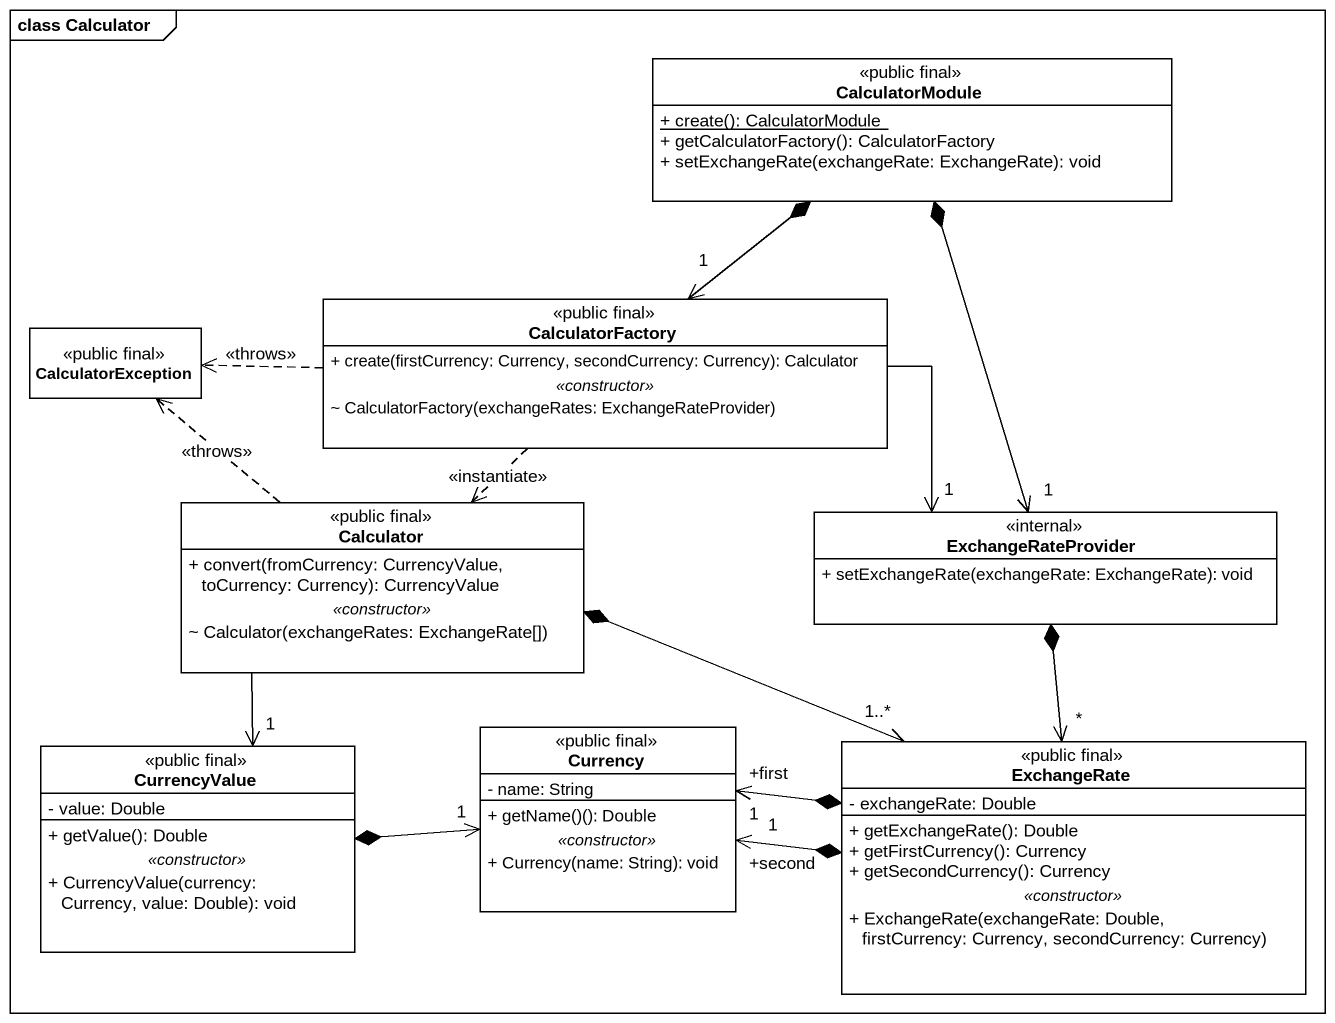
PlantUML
@startuml
mainframe class Calculator
hide circle
hide empty members
skinparam classAttributeIconSize 0
class CalculatorModule <<public final>> {
  {static} + create(): CalculatorModule
  + getCalculatorFactory(): CalculatorFactory
  + setExchangeRate(exchangeRate: ExchangeRate): void
}
class CalculatorException <<public final>>
class CalculatorFactory <<public final>> {
  + create(firstCurrency: Currency, secondCurrency: Currency): Calculator
  .. <<constructor>> ..
  ~ CalculatorFactory(exchangeRates: ExchangeRateProvider)
}
class Calculator <<public final>> {
  + convert(fromCurrency: CurrencyValue, toCurrency: Currency): CurrencyValue
  .. <<constructor>> ..
  ~ Calculator(exchangeRates: ExchangeRate[])
}
class ExchangeRateProvider <<internal>> {
  + setExchangeRate(exchangeRate: ExchangeRate): void
}
class CurrencyValue <<public final>> {
  - value: Double
  --
  + getValue(): Double
  .. <<constructor>> ..
  + CurrencyValue(currency: Currency, value: Double): void
}
class Currency <<public final>> {
  - name: String
  --
  + getName()(): Double
  .. <<constructor>> ..
  + Currency(name: String): void
}
class ExchangeRate <<public final>> {
  - exchangeRate: Double
  --
  + getExchangeRate(): Double
  + getFirstCurrency(): Currency
  + getSecondCurrency(): Currency
  .. <<constructor>> ..
  + ExchangeRate(exchangeRate: Double, firstCurrency: Currency, secondCurrency: Currency)
}
CalculatorFactory "1" <-up-* CalculatorModule
CalculatorFactory .left.> CalculatorException : <<throws>>
CalculatorFactory ..> Calculator : <<instantiate>>
CalculatorFactory -right-> "1" ExchangeRateProvider
Calculator .up.> CalculatorException : <<throws>>
Calculator --> "1" CurrencyValue
ExchangeRateProvider "1" <-up-* CalculatorModule
Currency "1" <-left-* CurrencyValue
Currency "+first\n1" <-right-* ExchangeRate
Currency "+second\n1" <-right-* ExchangeRate
ExchangeRate "1..*" <-left-* Calculator
ExchangeRate "*" <-up-* ExchangeRateProvider
@enduml
